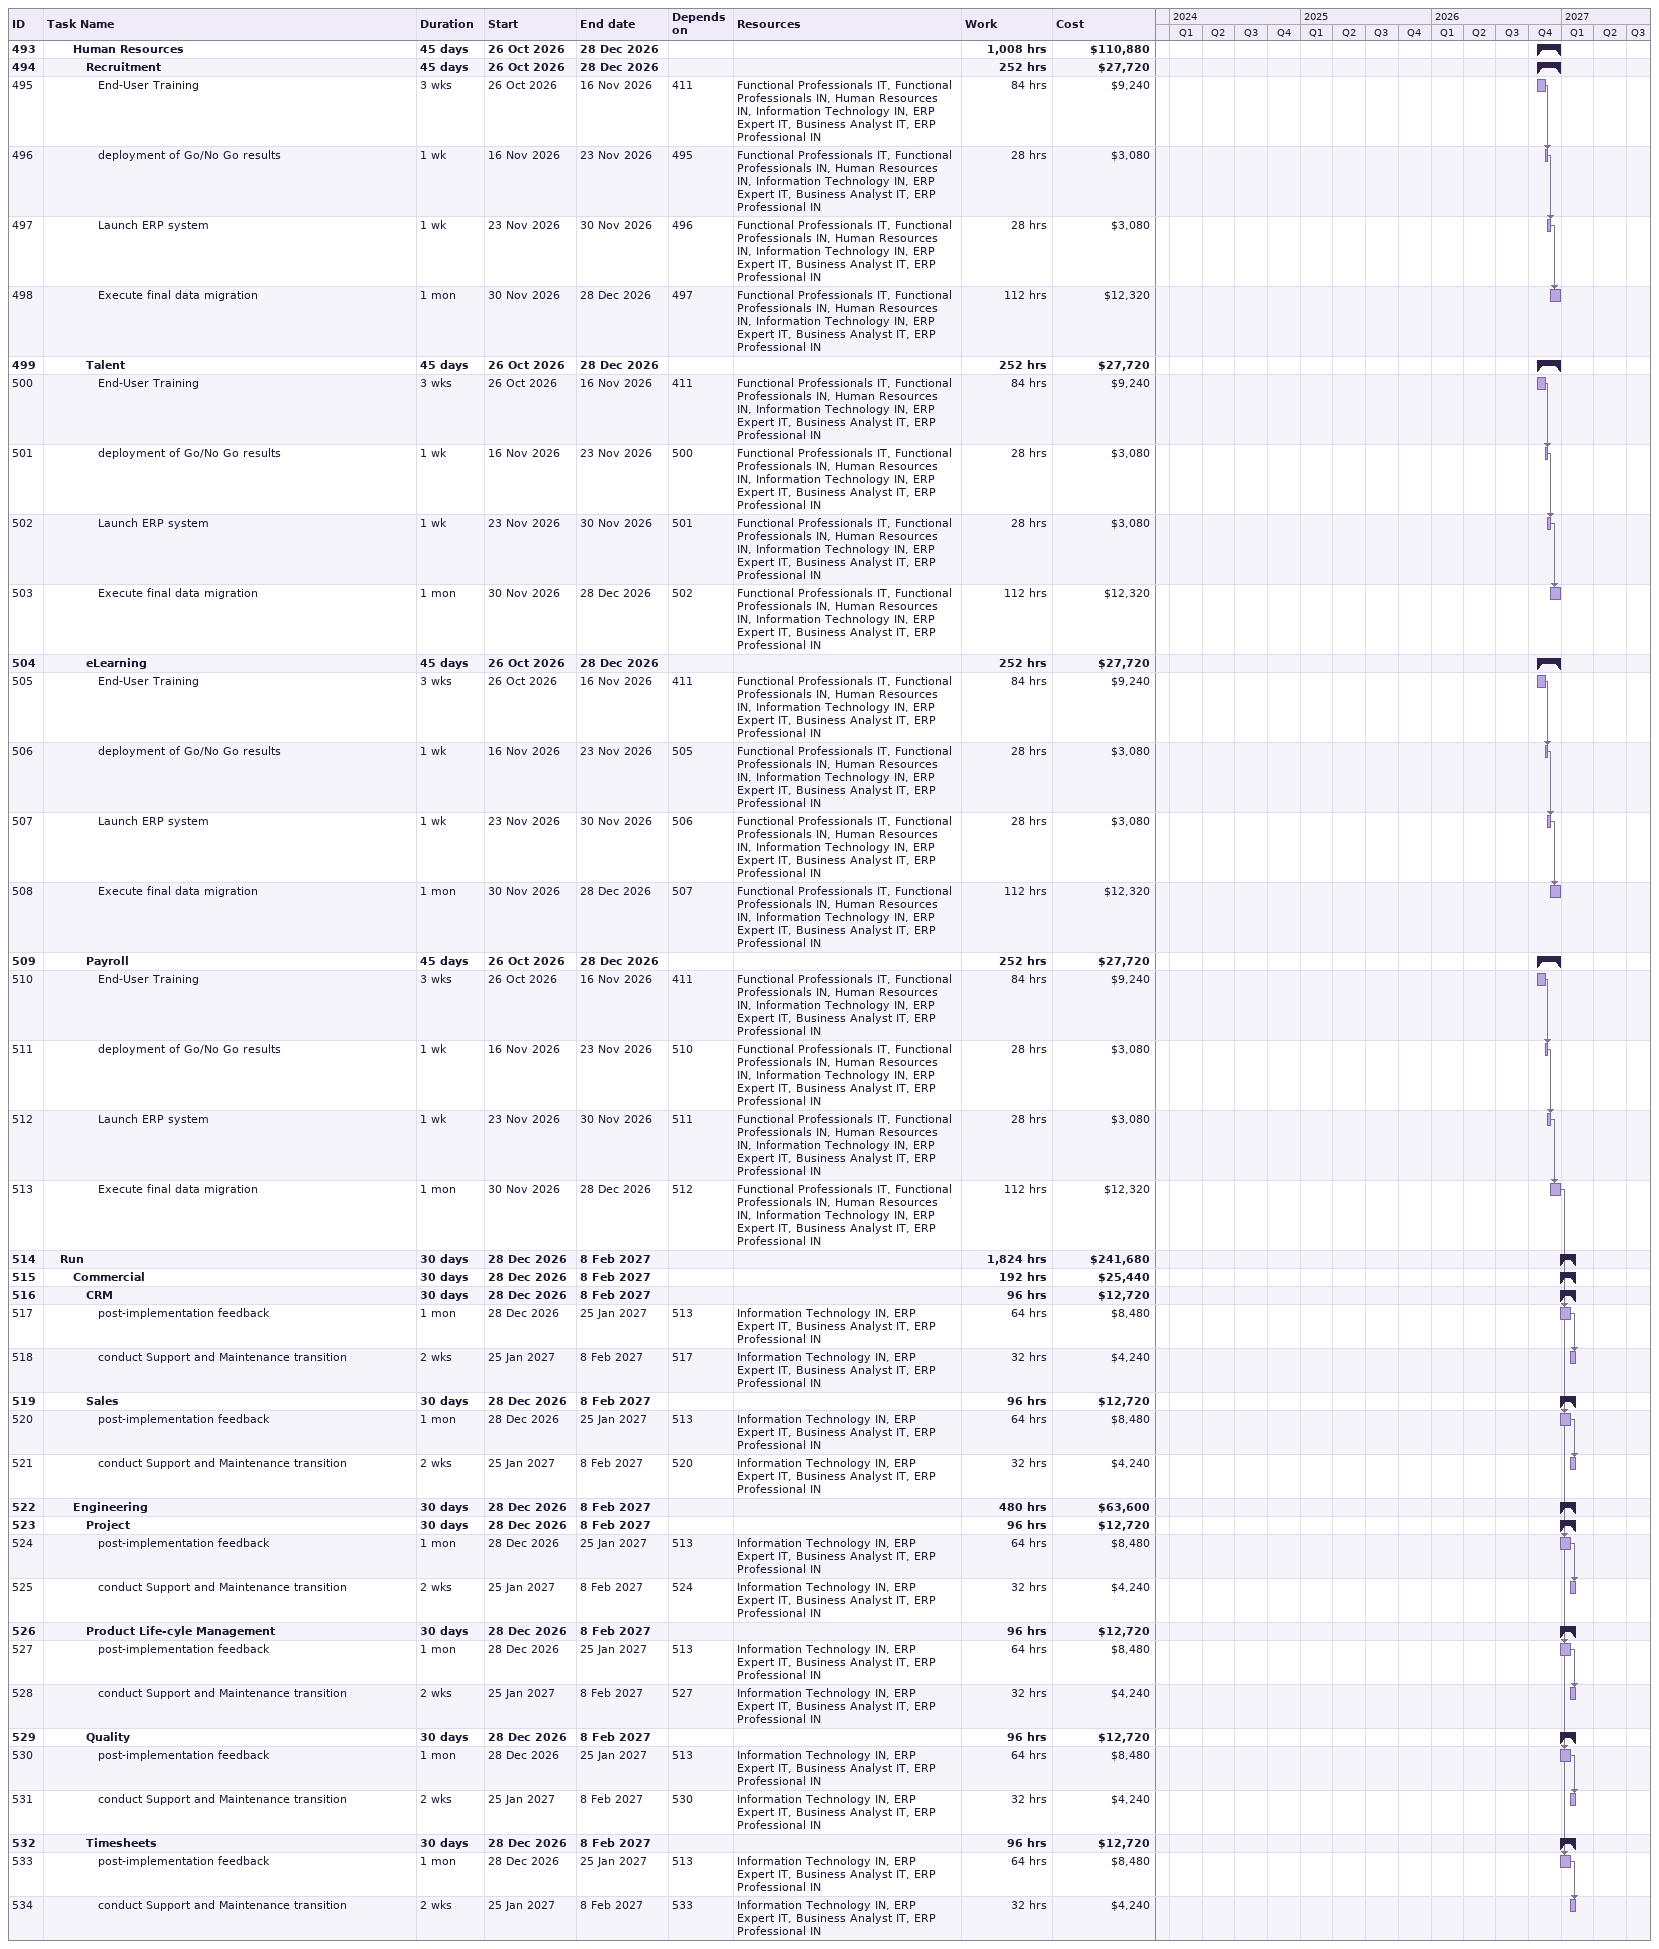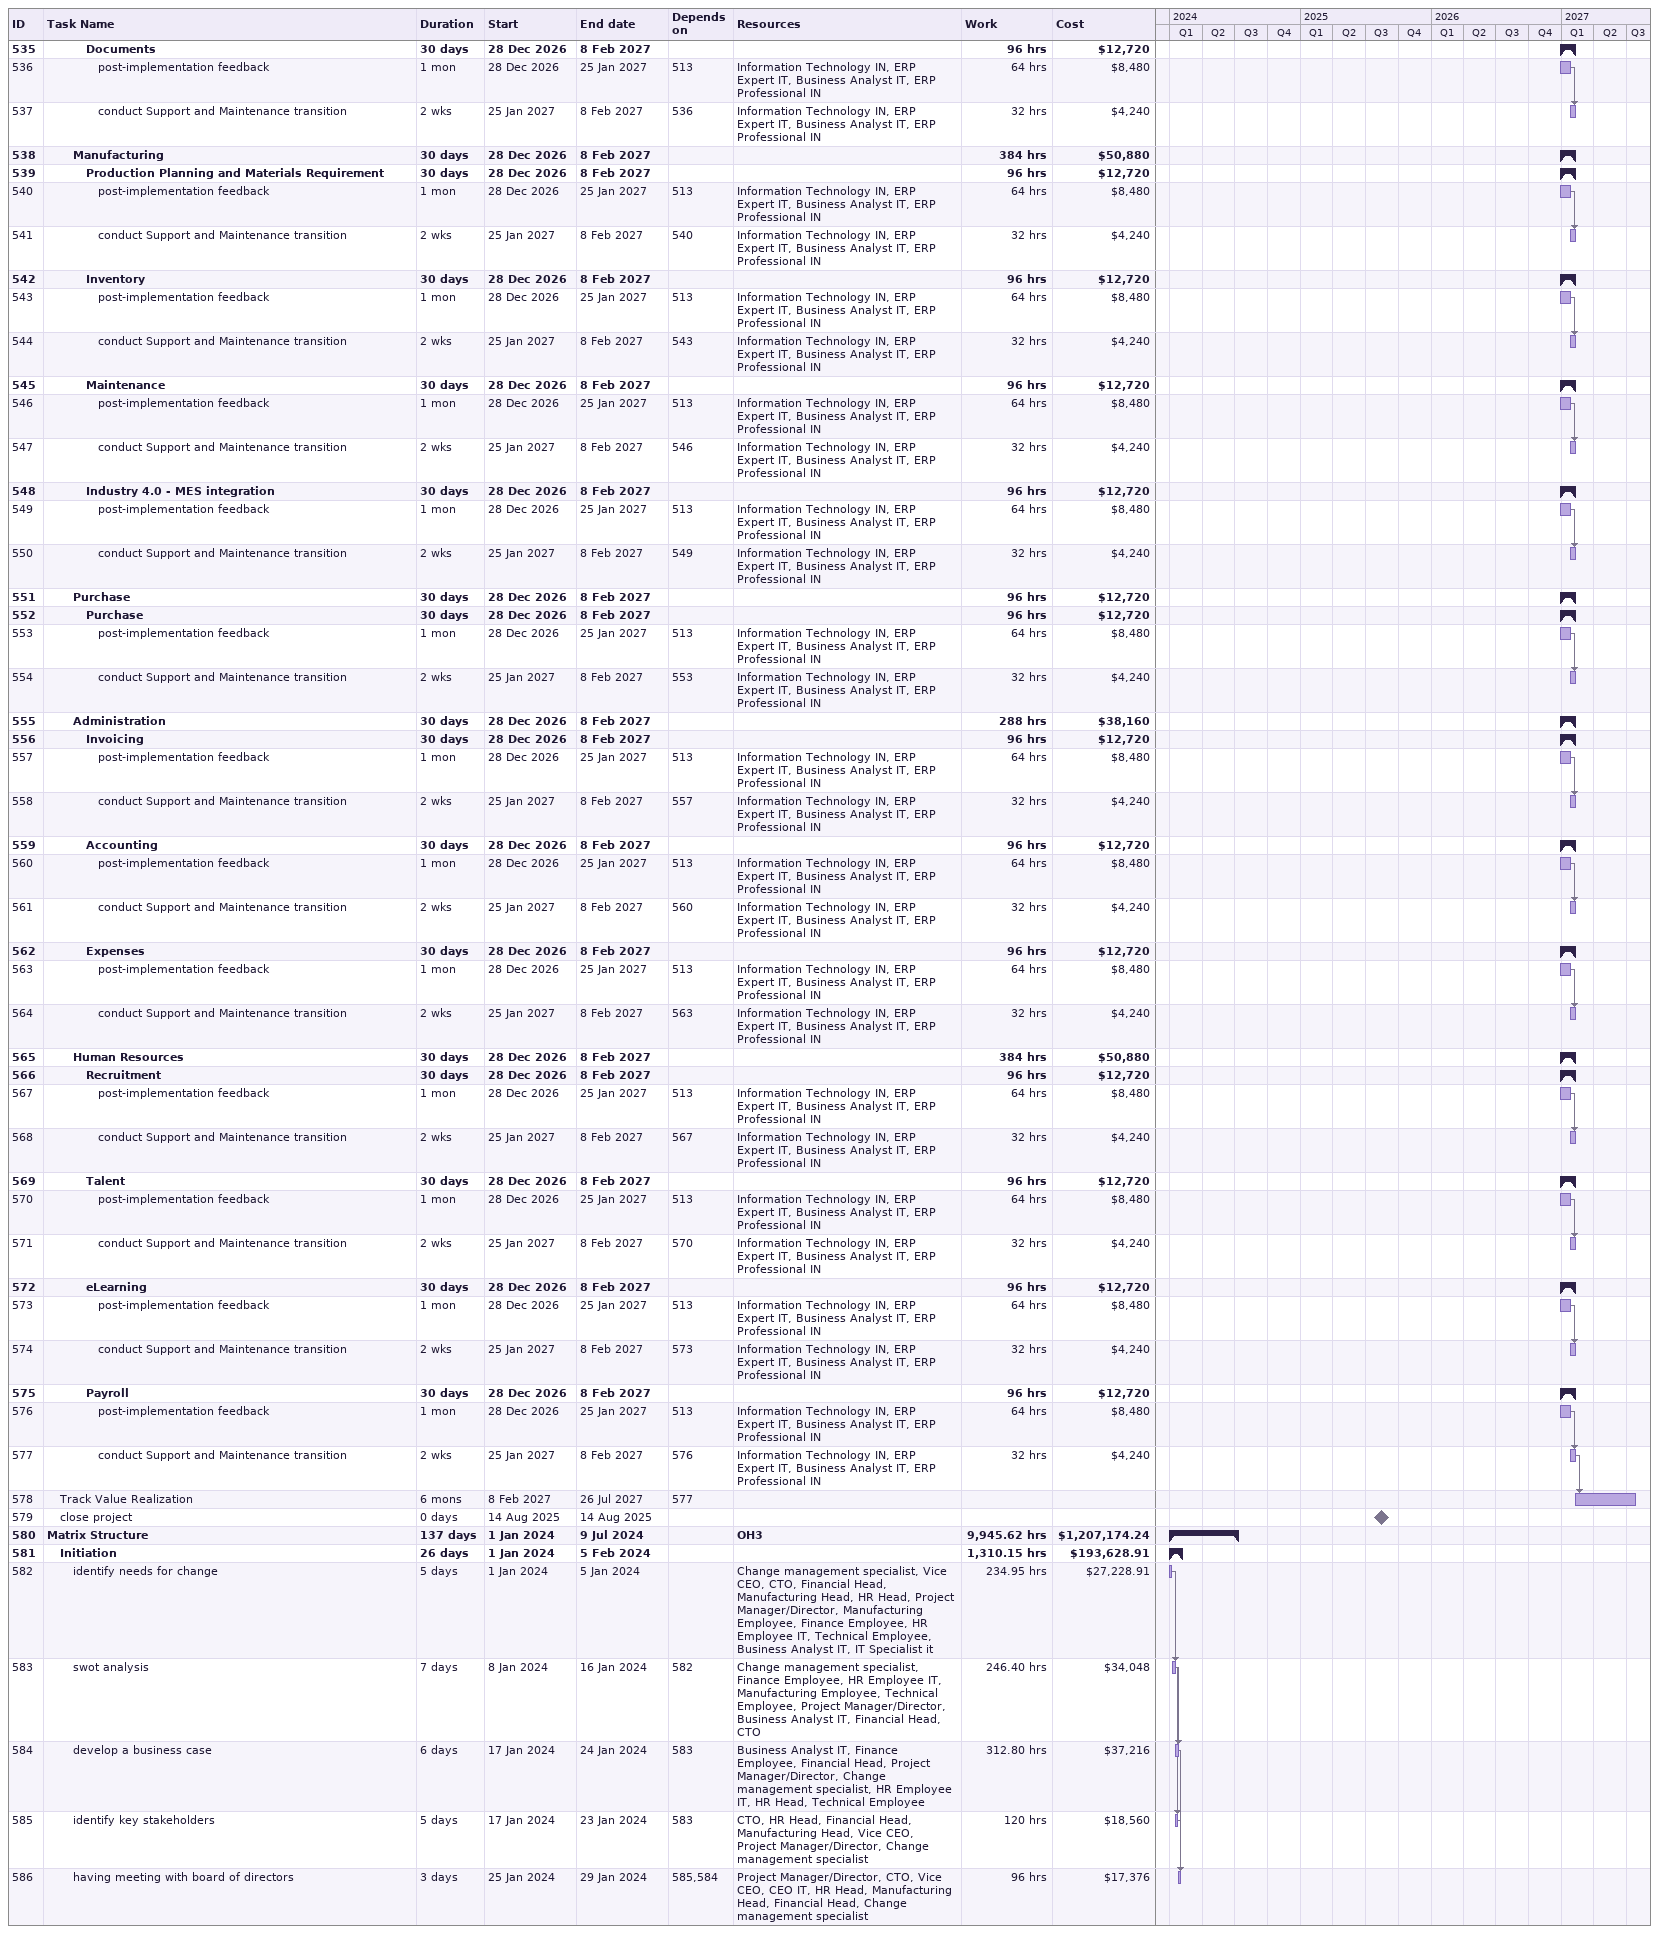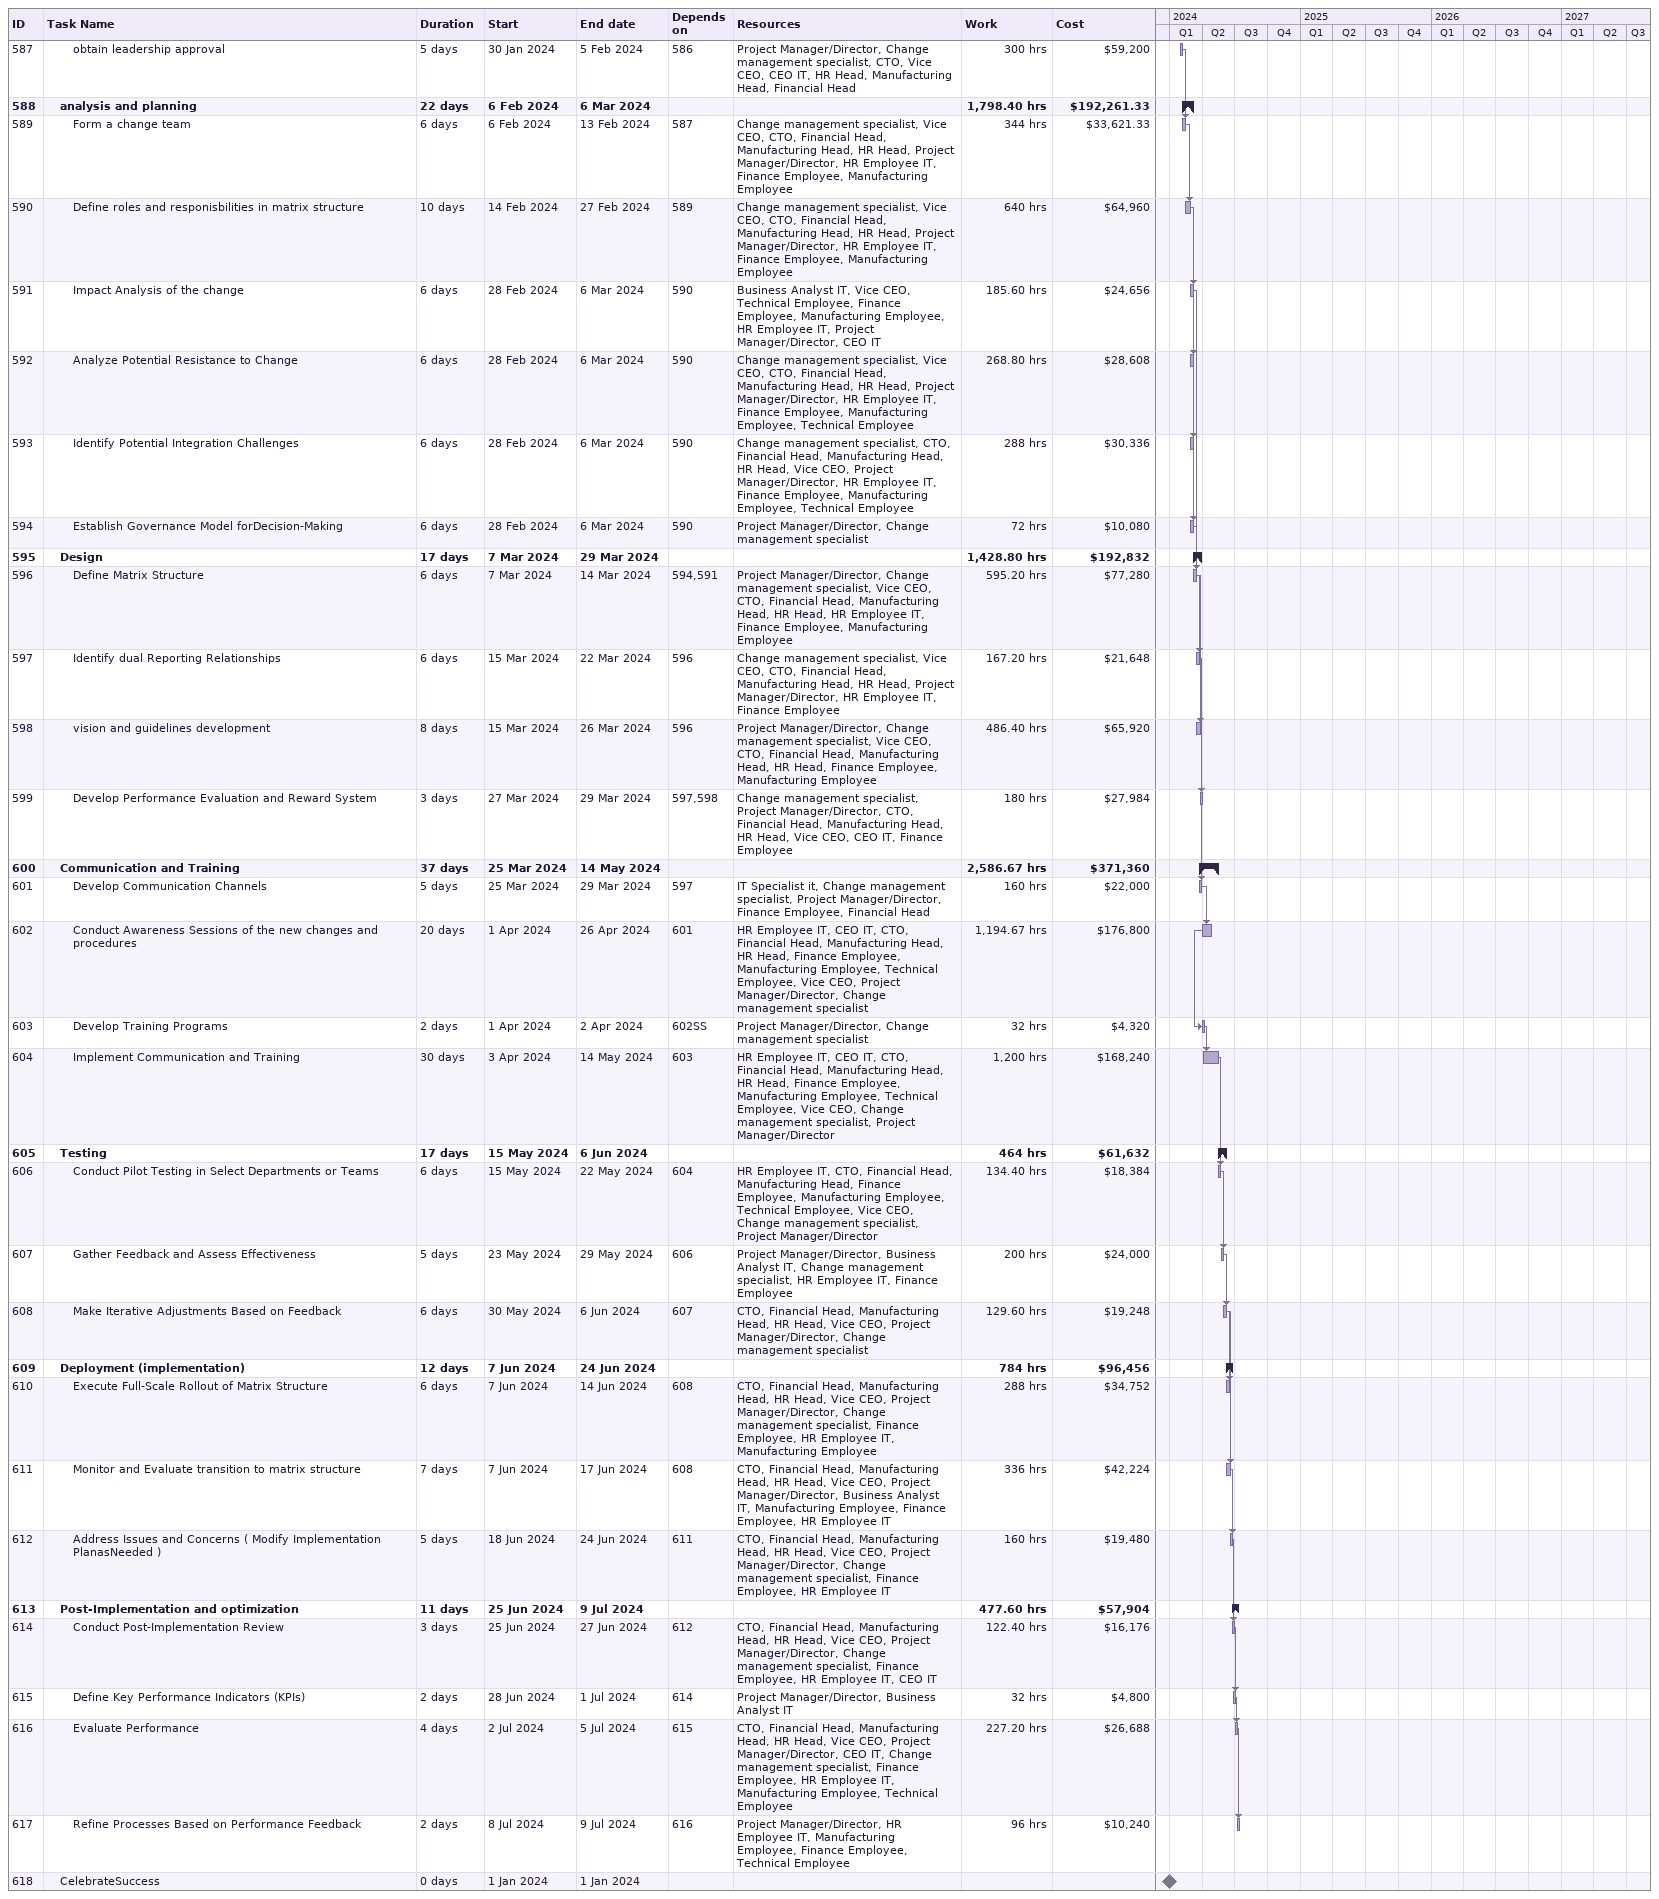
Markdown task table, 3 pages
| ID | Level | Task | Duration | Start | Finish | Predecessors | Resources | Work (h) | Cost ($) |
|---|---|---|---|---|---|---|---|---|---|
| 493 | 3 | **Human Resources** | 45d | 2026-10-26 | 2026-12-28 |  |  | 1008 | 110880 |
| 494 | 4 | **Recruitment** | 45d | 2026-10-26 | 2026-12-28 |  |  | 252 | 27720 |
| 495 | 5 | End-User Training | 3w | 2026-10-26 | 2026-11-16 | 411 | Functional Professionals IT, Functional Professionals IN, Human Resources IN, Information Technology IN, ERP Expert IT, Business Analyst IT, ERP Professional IN | 84 | 9240 |
| 496 | 5 | deployment of Go/No Go results | 1w | 2026-11-16 | 2026-11-23 | 495 | Functional Professionals IT, Functional Professionals IN, Human Resources IN, Information Technology IN, ERP Expert IT, Business Analyst IT, ERP Professional IN | 28 | 3080 |
| 497 | 5 | Launch ERP system | 1w | 2026-11-23 | 2026-11-30 | 496 | Functional Professionals IT, Functional Professionals IN, Human Resources IN, Information Technology IN, ERP Expert IT, Business Analyst IT, ERP Professional IN | 28 | 3080 |
| 498 | 5 | Execute final data migration | 1mo | 2026-11-30 | 2026-12-28 | 497 | Functional Professionals IT, Functional Professionals IN, Human Resources IN, Information Technology IN, ERP Expert IT, Business Analyst IT, ERP Professional IN | 112 | 12320 |
| 499 | 4 | **Talent** | 45d | 2026-10-26 | 2026-12-28 |  |  | 252 | 27720 |
| 500 | 5 | End-User Training | 3w | 2026-10-26 | 2026-11-16 | 411 | Functional Professionals IT, Functional Professionals IN, Human Resources IN, Information Technology IN, ERP Expert IT, Business Analyst IT, ERP Professional IN | 84 | 9240 |
| 501 | 5 | deployment of Go/No Go results | 1w | 2026-11-16 | 2026-11-23 | 500 | Functional Professionals IT, Functional Professionals IN, Human Resources IN, Information Technology IN, ERP Expert IT, Business Analyst IT, ERP Professional IN | 28 | 3080 |
| 502 | 5 | Launch ERP system | 1w | 2026-11-23 | 2026-11-30 | 501 | Functional Professionals IT, Functional Professionals IN, Human Resources IN, Information Technology IN, ERP Expert IT, Business Analyst IT, ERP Professional IN | 28 | 3080 |
| 503 | 5 | Execute final data migration | 1mo | 2026-11-30 | 2026-12-28 | 502 | Functional Professionals IT, Functional Professionals IN, Human Resources IN, Information Technology IN, ERP Expert IT, Business Analyst IT, ERP Professional IN | 112 | 12320 |
| 504 | 4 | **eLearning** | 45d | 2026-10-26 | 2026-12-28 |  |  | 252 | 27720 |
| 505 | 5 | End-User Training | 3w | 2026-10-26 | 2026-11-16 | 411 | Functional Professionals IT, Functional Professionals IN, Human Resources IN, Information Technology IN, ERP Expert IT, Business Analyst IT, ERP Professional IN | 84 | 9240 |
| 506 | 5 | deployment of Go/No Go results | 1w | 2026-11-16 | 2026-11-23 | 505 | Functional Professionals IT, Functional Professionals IN, Human Resources IN, Information Technology IN, ERP Expert IT, Business Analyst IT, ERP Professional IN | 28 | 3080 |
| 507 | 5 | Launch ERP system | 1w | 2026-11-23 | 2026-11-30 | 506 | Functional Professionals IT, Functional Professionals IN, Human Resources IN, Information Technology IN, ERP Expert IT, Business Analyst IT, ERP Professional IN | 28 | 3080 |
| 508 | 5 | Execute final data migration | 1mo | 2026-11-30 | 2026-12-28 | 507 | Functional Professionals IT, Functional Professionals IN, Human Resources IN, Information Technology IN, ERP Expert IT, Business Analyst IT, ERP Professional IN | 112 | 12320 |
| 509 | 4 | **Payroll** | 45d | 2026-10-26 | 2026-12-28 |  |  | 252 | 27720 |
| 510 | 5 | End-User Training | 3w | 2026-10-26 | 2026-11-16 | 411 | Functional Professionals IT, Functional Professionals IN, Human Resources IN, Information Technology IN, ERP Expert IT, Business Analyst IT, ERP Professional IN | 84 | 9240 |
| 511 | 5 | deployment of Go/No Go results | 1w | 2026-11-16 | 2026-11-23 | 510 | Functional Professionals IT, Functional Professionals IN, Human Resources IN, Information Technology IN, ERP Expert IT, Business Analyst IT, ERP Professional IN | 28 | 3080 |
| 512 | 5 | Launch ERP system | 1w | 2026-11-23 | 2026-11-30 | 511 | Functional Professionals IT, Functional Professionals IN, Human Resources IN, Information Technology IN, ERP Expert IT, Business Analyst IT, ERP Professional IN | 28 | 3080 |
| 513 | 5 | Execute final data migration | 1mo | 2026-11-30 | 2026-12-28 | 512 | Functional Professionals IT, Functional Professionals IN, Human Resources IN, Information Technology IN, ERP Expert IT, Business Analyst IT, ERP Professional IN | 112 | 12320 |
| 514 | 2 | **Run** | 30d | 2026-12-28 | 2027-02-08 |  |  | 1824 | 241680 |
| 515 | 3 | **Commercial** | 30d | 2026-12-28 | 2027-02-08 |  |  | 192 | 25440 |
| 516 | 4 | **CRM** | 30d | 2026-12-28 | 2027-02-08 |  |  | 96 | 12720 |
| 517 | 5 | post-implementation feedback | 1mo | 2026-12-28 | 2027-01-25 | 513 | Information Technology IN, ERP Expert IT, Business Analyst IT, ERP Professional IN | 64 | 8480 |
| 518 | 5 | conduct Support and Maintenance transition | 2w | 2027-01-25 | 2027-02-08 | 517 | Information Technology IN, ERP Expert IT, Business Analyst IT, ERP Professional IN | 32 | 4240 |
| 519 | 4 | **Sales** | 30d | 2026-12-28 | 2027-02-08 |  |  | 96 | 12720 |
| 520 | 5 | post-implementation feedback | 1mo | 2026-12-28 | 2027-01-25 | 513 | Information Technology IN, ERP Expert IT, Business Analyst IT, ERP Professional IN | 64 | 8480 |
| 521 | 5 | conduct Support and Maintenance transition | 2w | 2027-01-25 | 2027-02-08 | 520 | Information Technology IN, ERP Expert IT, Business Analyst IT, ERP Professional IN | 32 | 4240 |
| 522 | 3 | **Engineering** | 30d | 2026-12-28 | 2027-02-08 |  |  | 480 | 63600 |
| 523 | 4 | **Project** | 30d | 2026-12-28 | 2027-02-08 |  |  | 96 | 12720 |
| 524 | 5 | post-implementation feedback | 1mo | 2026-12-28 | 2027-01-25 | 513 | Information Technology IN, ERP Expert IT, Business Analyst IT, ERP Professional IN | 64 | 8480 |
| 525 | 5 | conduct Support and Maintenance transition | 2w | 2027-01-25 | 2027-02-08 | 524 | Information Technology IN, ERP Expert IT, Business Analyst IT, ERP Professional IN | 32 | 4240 |
| 526 | 4 | **Product Life-cyle Management** | 30d | 2026-12-28 | 2027-02-08 |  |  | 96 | 12720 |
| 527 | 5 | post-implementation feedback | 1mo | 2026-12-28 | 2027-01-25 | 513 | Information Technology IN, ERP Expert IT, Business Analyst IT, ERP Professional IN | 64 | 8480 |
| 528 | 5 | conduct Support and Maintenance transition | 2w | 2027-01-25 | 2027-02-08 | 527 | Information Technology IN, ERP Expert IT, Business Analyst IT, ERP Professional IN | 32 | 4240 |
| 529 | 4 | **Quality** | 30d | 2026-12-28 | 2027-02-08 |  |  | 96 | 12720 |
| 530 | 5 | post-implementation feedback | 1mo | 2026-12-28 | 2027-01-25 | 513 | Information Technology IN, ERP Expert IT, Business Analyst IT, ERP Professional IN | 64 | 8480 |
| 531 | 5 | conduct Support and Maintenance transition | 2w | 2027-01-25 | 2027-02-08 | 530 | Information Technology IN, ERP Expert IT, Business Analyst IT, ERP Professional IN | 32 | 4240 |
| 532 | 4 | **Timesheets** | 30d | 2026-12-28 | 2027-02-08 |  |  | 96 | 12720 |
| 533 | 5 | post-implementation feedback | 1mo | 2026-12-28 | 2027-01-25 | 513 | Information Technology IN, ERP Expert IT, Business Analyst IT, ERP Professional IN | 64 | 8480 |
| 534 | 5 | conduct Support and Maintenance transition | 2w | 2027-01-25 | 2027-02-08 | 533 | Information Technology IN, ERP Expert IT, Business Analyst IT, ERP Professional IN | 32 | 4240 |
| 535 | 4 | **Documents** | 30d | 2026-12-28 | 2027-02-08 |  |  | 96 | 12720 |
| 536 | 5 | post-implementation feedback | 1mo | 2026-12-28 | 2027-01-25 | 513 | Information Technology IN, ERP Expert IT, Business Analyst IT, ERP Professional IN | 64 | 8480 |
| 537 | 5 | conduct Support and Maintenance transition | 2w | 2027-01-25 | 2027-02-08 | 536 | Information Technology IN, ERP Expert IT, Business Analyst IT, ERP Professional IN | 32 | 4240 |
| 538 | 3 | **Manufacturing** | 30d | 2026-12-28 | 2027-02-08 |  |  | 384 | 50880 |
| 539 | 4 | **Production Planning and Materials Requirement** | 30d | 2026-12-28 | 2027-02-08 |  |  | 96 | 12720 |
| 540 | 5 | post-implementation feedback | 1mo | 2026-12-28 | 2027-01-25 | 513 | Information Technology IN, ERP Expert IT, Business Analyst IT, ERP Professional IN | 64 | 8480 |
| 541 | 5 | conduct Support and Maintenance transition | 2w | 2027-01-25 | 2027-02-08 | 540 | Information Technology IN, ERP Expert IT, Business Analyst IT, ERP Professional IN | 32 | 4240 |
| 542 | 4 | **Inventory** | 30d | 2026-12-28 | 2027-02-08 |  |  | 96 | 12720 |
| 543 | 5 | post-implementation feedback | 1mo | 2026-12-28 | 2027-01-25 | 513 | Information Technology IN, ERP Expert IT, Business Analyst IT, ERP Professional IN | 64 | 8480 |
| 544 | 5 | conduct Support and Maintenance transition | 2w | 2027-01-25 | 2027-02-08 | 543 | Information Technology IN, ERP Expert IT, Business Analyst IT, ERP Professional IN | 32 | 4240 |
| 545 | 4 | **Maintenance** | 30d | 2026-12-28 | 2027-02-08 |  |  | 96 | 12720 |
| 546 | 5 | post-implementation feedback | 1mo | 2026-12-28 | 2027-01-25 | 513 | Information Technology IN, ERP Expert IT, Business Analyst IT, ERP Professional IN | 64 | 8480 |
| 547 | 5 | conduct Support and Maintenance transition | 2w | 2027-01-25 | 2027-02-08 | 546 | Information Technology IN, ERP Expert IT, Business Analyst IT, ERP Professional IN | 32 | 4240 |
| 548 | 4 | **Industry 4.0 - MES integration** | 30d | 2026-12-28 | 2027-02-08 |  |  | 96 | 12720 |
| 549 | 5 | post-implementation feedback | 1mo | 2026-12-28 | 2027-01-25 | 513 | Information Technology IN, ERP Expert IT, Business Analyst IT, ERP Professional IN | 64 | 8480 |
| 550 | 5 | conduct Support and Maintenance transition | 2w | 2027-01-25 | 2027-02-08 | 549 | Information Technology IN, ERP Expert IT, Business Analyst IT, ERP Professional IN | 32 | 4240 |
| 551 | 3 | **Purchase** | 30d | 2026-12-28 | 2027-02-08 |  |  | 96 | 12720 |
| 552 | 4 | **Purchase** | 30d | 2026-12-28 | 2027-02-08 |  |  | 96 | 12720 |
| 553 | 5 | post-implementation feedback | 1mo | 2026-12-28 | 2027-01-25 | 513 | Information Technology IN, ERP Expert IT, Business Analyst IT, ERP Professional IN | 64 | 8480 |
| 554 | 5 | conduct Support and Maintenance transition | 2w | 2027-01-25 | 2027-02-08 | 553 | Information Technology IN, ERP Expert IT, Business Analyst IT, ERP Professional IN | 32 | 4240 |
| 555 | 3 | **Administration** | 30d | 2026-12-28 | 2027-02-08 |  |  | 288 | 38160 |
| 556 | 4 | **Invoicing** | 30d | 2026-12-28 | 2027-02-08 |  |  | 96 | 12720 |
| 557 | 5 | post-implementation feedback | 1mo | 2026-12-28 | 2027-01-25 | 513 | Information Technology IN, ERP Expert IT, Business Analyst IT, ERP Professional IN | 64 | 8480 |
| 558 | 5 | conduct Support and Maintenance transition | 2w | 2027-01-25 | 2027-02-08 | 557 | Information Technology IN, ERP Expert IT, Business Analyst IT, ERP Professional IN | 32 | 4240 |
| 559 | 4 | **Accounting** | 30d | 2026-12-28 | 2027-02-08 |  |  | 96 | 12720 |
| 560 | 5 | post-implementation feedback | 1mo | 2026-12-28 | 2027-01-25 | 513 | Information Technology IN, ERP Expert IT, Business Analyst IT, ERP Professional IN | 64 | 8480 |
| 561 | 5 | conduct Support and Maintenance transition | 2w | 2027-01-25 | 2027-02-08 | 560 | Information Technology IN, ERP Expert IT, Business Analyst IT, ERP Professional IN | 32 | 4240 |
| 562 | 4 | **Expenses** | 30d | 2026-12-28 | 2027-02-08 |  |  | 96 | 12720 |
| 563 | 5 | post-implementation feedback | 1mo | 2026-12-28 | 2027-01-25 | 513 | Information Technology IN, ERP Expert IT, Business Analyst IT, ERP Professional IN | 64 | 8480 |
| 564 | 5 | conduct Support and Maintenance transition | 2w | 2027-01-25 | 2027-02-08 | 563 | Information Technology IN, ERP Expert IT, Business Analyst IT, ERP Professional IN | 32 | 4240 |
| 565 | 3 | **Human Resources** | 30d | 2026-12-28 | 2027-02-08 |  |  | 384 | 50880 |
| 566 | 4 | **Recruitment** | 30d | 2026-12-28 | 2027-02-08 |  |  | 96 | 12720 |
| 567 | 5 | post-implementation feedback | 1mo | 2026-12-28 | 2027-01-25 | 513 | Information Technology IN, ERP Expert IT, Business Analyst IT, ERP Professional IN | 64 | 8480 |
| 568 | 5 | conduct Support and Maintenance transition | 2w | 2027-01-25 | 2027-02-08 | 567 | Information Technology IN, ERP Expert IT, Business Analyst IT, ERP Professional IN | 32 | 4240 |
| 569 | 4 | **Talent** | 30d | 2026-12-28 | 2027-02-08 |  |  | 96 | 12720 |
| 570 | 5 | post-implementation feedback | 1mo | 2026-12-28 | 2027-01-25 | 513 | Information Technology IN, ERP Expert IT, Business Analyst IT, ERP Professional IN | 64 | 8480 |
| 571 | 5 | conduct Support and Maintenance transition | 2w | 2027-01-25 | 2027-02-08 | 570 | Information Technology IN, ERP Expert IT, Business Analyst IT, ERP Professional IN | 32 | 4240 |
| 572 | 4 | **eLearning** | 30d | 2026-12-28 | 2027-02-08 |  |  | 96 | 12720 |
| 573 | 5 | post-implementation feedback | 1mo | 2026-12-28 | 2027-01-25 | 513 | Information Technology IN, ERP Expert IT, Business Analyst IT, ERP Professional IN | 64 | 8480 |
| 574 | 5 | conduct Support and Maintenance transition | 2w | 2027-01-25 | 2027-02-08 | 573 | Information Technology IN, ERP Expert IT, Business Analyst IT, ERP Professional IN | 32 | 4240 |
| 575 | 4 | **Payroll** | 30d | 2026-12-28 | 2027-02-08 |  |  | 96 | 12720 |
| 576 | 5 | post-implementation feedback | 1mo | 2026-12-28 | 2027-01-25 | 513 | Information Technology IN, ERP Expert IT, Business Analyst IT, ERP Professional IN | 64 | 8480 |
| 577 | 5 | conduct Support and Maintenance transition | 2w | 2027-01-25 | 2027-02-08 | 576 | Information Technology IN, ERP Expert IT, Business Analyst IT, ERP Professional IN | 32 | 4240 |
| 578 | 2 | Track Value Realization | 6mo | 2027-02-08 | 2027-07-26 | 577 |  |  |  |
| 579 | 2 | close project | 0d | 2025-08-14 | 2025-08-14 |  |  |  |  |
| 580 | 1 | **Matrix Structure** | 137d | 2024-01-01 | 2024-07-09 |  | OH3 | 9945.62 | 1207174.24 |
| 581 | 2 | **Initiation** | 26d | 2024-01-01 | 2024-02-05 |  |  | 1310.15 | 193628.91 |
| 582 | 3 | identify needs for change | 5d | 2024-01-01 | 2024-01-05 |  | Change management specialist, Vice CEO, CTO, Financial Head, Manufacturing Head, HR Head, Project Manager/Director, Manufacturing Employee, Finance Employee, HR Employee IT, Technical Employee, Business Analyst IT, IT Specialist it | 234.95 | 27228.91 |
| 583 | 3 | swot analysis | 7d | 2024-01-08 | 2024-01-16 | 582 | Change management specialist, Finance Employee, HR Employee IT, Manufacturing Employee, Technical Employee, Project Manager/Director, Business Analyst IT, Financial Head, CTO | 246.40 | 34048 |
| 584 | 3 | develop a business case | 6d | 2024-01-17 | 2024-01-24 | 583 | Business Analyst IT, Finance Employee, Financial Head, Project Manager/Director, Change management specialist, HR Employee IT, HR Head, Technical Employee | 312.80 | 37216 |
| 585 | 3 | identify key stakeholders | 5d | 2024-01-17 | 2024-01-23 | 583 | CTO, HR Head, Financial Head, Manufacturing Head, Vice CEO, Project Manager/Director, Change management specialist | 120 | 18560 |
| 586 | 3 | having meeting with board of directors | 3d | 2024-01-25 | 2024-01-29 | 585, 584 | Project Manager/Director, CTO, Vice CEO, CEO IT, HR Head, Manufacturing Head, Financial Head, Change management specialist | 96 | 17376 |
| 587 | 3 | obtain leadership approval | 5d | 2024-01-30 | 2024-02-05 | 586 | Project Manager/Director, Change management specialist, CTO, Vice CEO, CEO IT, HR Head, Manufacturing Head, Financial Head | 300 | 59200 |
| 588 | 2 | **analysis and planning** | 22d | 2024-02-06 | 2024-03-06 |  |  | 1798.40 | 192261.33 |
| 589 | 3 | Form a change team | 6d | 2024-02-06 | 2024-02-13 | 587 | Change management specialist, Vice CEO, CTO, Financial Head, Manufacturing Head, HR Head, Project Manager/Director, HR Employee IT, Finance Employee, Manufacturing Employee | 344 | 33621.33 |
| 590 | 3 | Define roles and responisbilities in matrix structure | 10d | 2024-02-14 | 2024-02-27 | 589 | Change management specialist, Vice CEO, CTO, Financial Head, Manufacturing Head, HR Head, Project Manager/Director, HR Employee IT, Finance Employee, Manufacturing Employee | 640 | 64960 |
| 591 | 3 | Impact Analysis of the change | 6d | 2024-02-28 | 2024-03-06 | 590 | Business Analyst IT, Vice CEO, Technical Employee, Finance Employee, Manufacturing Employee, HR Employee IT, Project Manager/Director, CEO IT | 185.60 | 24656 |
| 592 | 3 | Analyze Potential Resistance to Change | 6d | 2024-02-28 | 2024-03-06 | 590 | Change management specialist, Vice CEO, CTO, Financial Head, Manufacturing Head, HR Head, Project Manager/Director, HR Employee IT, Finance Employee, Manufacturing Employee, Technical Employee | 268.80 | 28608 |
| 593 | 3 | Identify Potential Integration Challenges | 6d | 2024-02-28 | 2024-03-06 | 590 | Change management specialist, CTO, Financial Head, Manufacturing Head, HR Head, Vice CEO, Project Manager/Director, HR Employee IT, Finance Employee, Manufacturing Employee, Technical Employee | 288 | 30336 |
| 594 | 3 | Establish Governance Model forDecision-Making | 6d | 2024-02-28 | 2024-03-06 | 590 | Project Manager/Director, Change management specialist | 72 | 10080 |
| 595 | 2 | **Design** | 17d | 2024-03-07 | 2024-03-29 |  |  | 1428.80 | 192832 |
| 596 | 3 | Define Matrix Structure | 6d | 2024-03-07 | 2024-03-14 | 594, 591 | Project Manager/Director, Change management specialist, Vice CEO, CTO, Financial Head, Manufacturing Head, HR Head, HR Employee IT, Finance Employee, Manufacturing Employee | 595.20 | 77280 |
| 597 | 3 | Identify dual Reporting Relationships | 6d | 2024-03-15 | 2024-03-22 | 596 | Change management specialist, Vice CEO, CTO, Financial Head, Manufacturing Head, HR Head, Project Manager/Director, HR Employee IT, Finance Employee | 167.20 | 21648 |
| 598 | 3 | vision and guidelines development | 8d | 2024-03-15 | 2024-03-26 | 596 | Project Manager/Director, Change management specialist, Vice CEO, CTO, Financial Head, Manufacturing Head, HR Head, Finance Employee, Manufacturing Employee | 486.40 | 65920 |
| 599 | 3 | Develop Performance Evaluation and Reward System | 3d | 2024-03-27 | 2024-03-29 | 597, 598 | Change management specialist, Project Manager/Director, CTO, Financial Head, Manufacturing Head, HR Head, Vice CEO, CEO IT, Finance Employee | 180 | 27984 |
| 600 | 2 | **Communication and Training** | 37d | 2024-03-25 | 2024-05-14 |  |  | 2586.67 | 371360 |
| 601 | 3 | Develop Communication Channels | 5d | 2024-03-25 | 2024-03-29 | 597 | IT Specialist it, Change management specialist, Project Manager/Director, Finance Employee, Financial Head | 160 | 22000 |
| 602 | 3 | Conduct Awareness Sessions of the new changes and procedures | 20d | 2024-04-01 | 2024-04-26 | 601 | HR Employee IT, CEO IT, CTO, Financial Head, Manufacturing Head, HR Head, Finance Employee, Manufacturing Employee, Technical Employee, Vice CEO, Project Manager/Director, Change management specialist | 1194.67 | 176800 |
| 603 | 3 | Develop Training Programs | 2d | 2024-04-01 | 2024-04-02 | 602SS | Project Manager/Director, Change management specialist | 32 | 4320 |
| 604 | 3 | Implement Communication and Training | 30d | 2024-04-03 | 2024-05-14 | 603 | HR Employee IT, CEO IT, CTO, Financial Head, Manufacturing Head, HR Head, Finance Employee, Manufacturing Employee, Technical Employee, Vice CEO, Change management specialist, Project Manager/Director | 1200 | 168240 |
| 605 | 2 | **Testing** | 17d | 2024-05-15 | 2024-06-06 |  |  | 464 | 61632 |
| 606 | 3 | Conduct Pilot Testing in Select Departments or Teams | 6d | 2024-05-15 | 2024-05-22 | 604 | HR Employee IT, CTO, Financial Head, Manufacturing Head, Finance Employee, Manufacturing Employee, Technical Employee, Vice CEO, Change management specialist, Project Manager/Director | 134.40 | 18384 |
| 607 | 3 | Gather Feedback and Assess Effectiveness | 5d | 2024-05-23 | 2024-05-29 | 606 | Project Manager/Director, Business Analyst IT, Change management specialist, HR Employee IT, Finance Employee | 200 | 24000 |
| 608 | 3 | Make Iterative Adjustments Based on Feedback | 6d | 2024-05-30 | 2024-06-06 | 607 | CTO, Financial Head, Manufacturing Head, HR Head, Vice CEO, Project Manager/Director, Change management specialist | 129.60 | 19248 |
| 609 | 2 | **Deployment (implementation)** | 12d | 2024-06-07 | 2024-06-24 |  |  | 784 | 96456 |
| 610 | 3 | Execute Full-Scale Rollout of Matrix Structure | 6d | 2024-06-07 | 2024-06-14 | 608 | CTO, Financial Head, Manufacturing Head, HR Head, Vice CEO, Project Manager/Director, Change management specialist, Finance Employee, HR Employee IT, Manufacturing Employee | 288 | 34752 |
| 611 | 3 | Monitor and Evaluate transition to matrix structure | 7d | 2024-06-07 | 2024-06-17 | 608 | CTO, Financial Head, Manufacturing Head, HR Head, Vice CEO, Project Manager/Director, Business Analyst IT, Manufacturing Employee, Finance Employee, HR Employee IT | 336 | 42224 |
| 612 | 3 | Address Issues and Concerns ( Modify Implementation PlanasNeeded ) | 5d | 2024-06-18 | 2024-06-24 | 611 | CTO, Financial Head, Manufacturing Head, HR Head, Vice CEO, Project Manager/Director, Change management specialist, Finance Employee, HR Employee IT | 160 | 19480 |
| 613 | 2 | **Post-Implementation and optimization** | 11d | 2024-06-25 | 2024-07-09 |  |  | 477.60 | 57904 |
| 614 | 3 | Conduct Post-Implementation Review | 3d | 2024-06-25 | 2024-06-27 | 612 | CTO, Financial Head, Manufacturing Head, HR Head, Vice CEO, Project Manager/Director, Change management specialist, Finance Employee, HR Employee IT, CEO IT | 122.40 | 16176 |
| 615 | 3 | Define Key Performance Indicators (KPIs) | 2d | 2024-06-28 | 2024-07-01 | 614 | Project Manager/Director, Business Analyst IT | 32 | 4800 |
| 616 | 3 | Evaluate Performance | 4d | 2024-07-02 | 2024-07-05 | 615 | CTO, Financial Head, Manufacturing Head, HR Head, Vice CEO, Project Manager/Director, CEO IT, Change management specialist, Finance Employee, HR Employee IT, Manufacturing Employee, Technical Employee | 227.20 | 26688 |
| 617 | 3 | Refine Processes Based on Performance Feedback | 2d | 2024-07-08 | 2024-07-09 | 616 | Project Manager/Director, HR Employee IT, Manufacturing Employee, Finance Employee, Technical Employee | 96 | 10240 |
| 618 | 2 | CelebrateSuccess | 0d | 2024-01-01 | 2024-01-01 |  |  |  |  |
